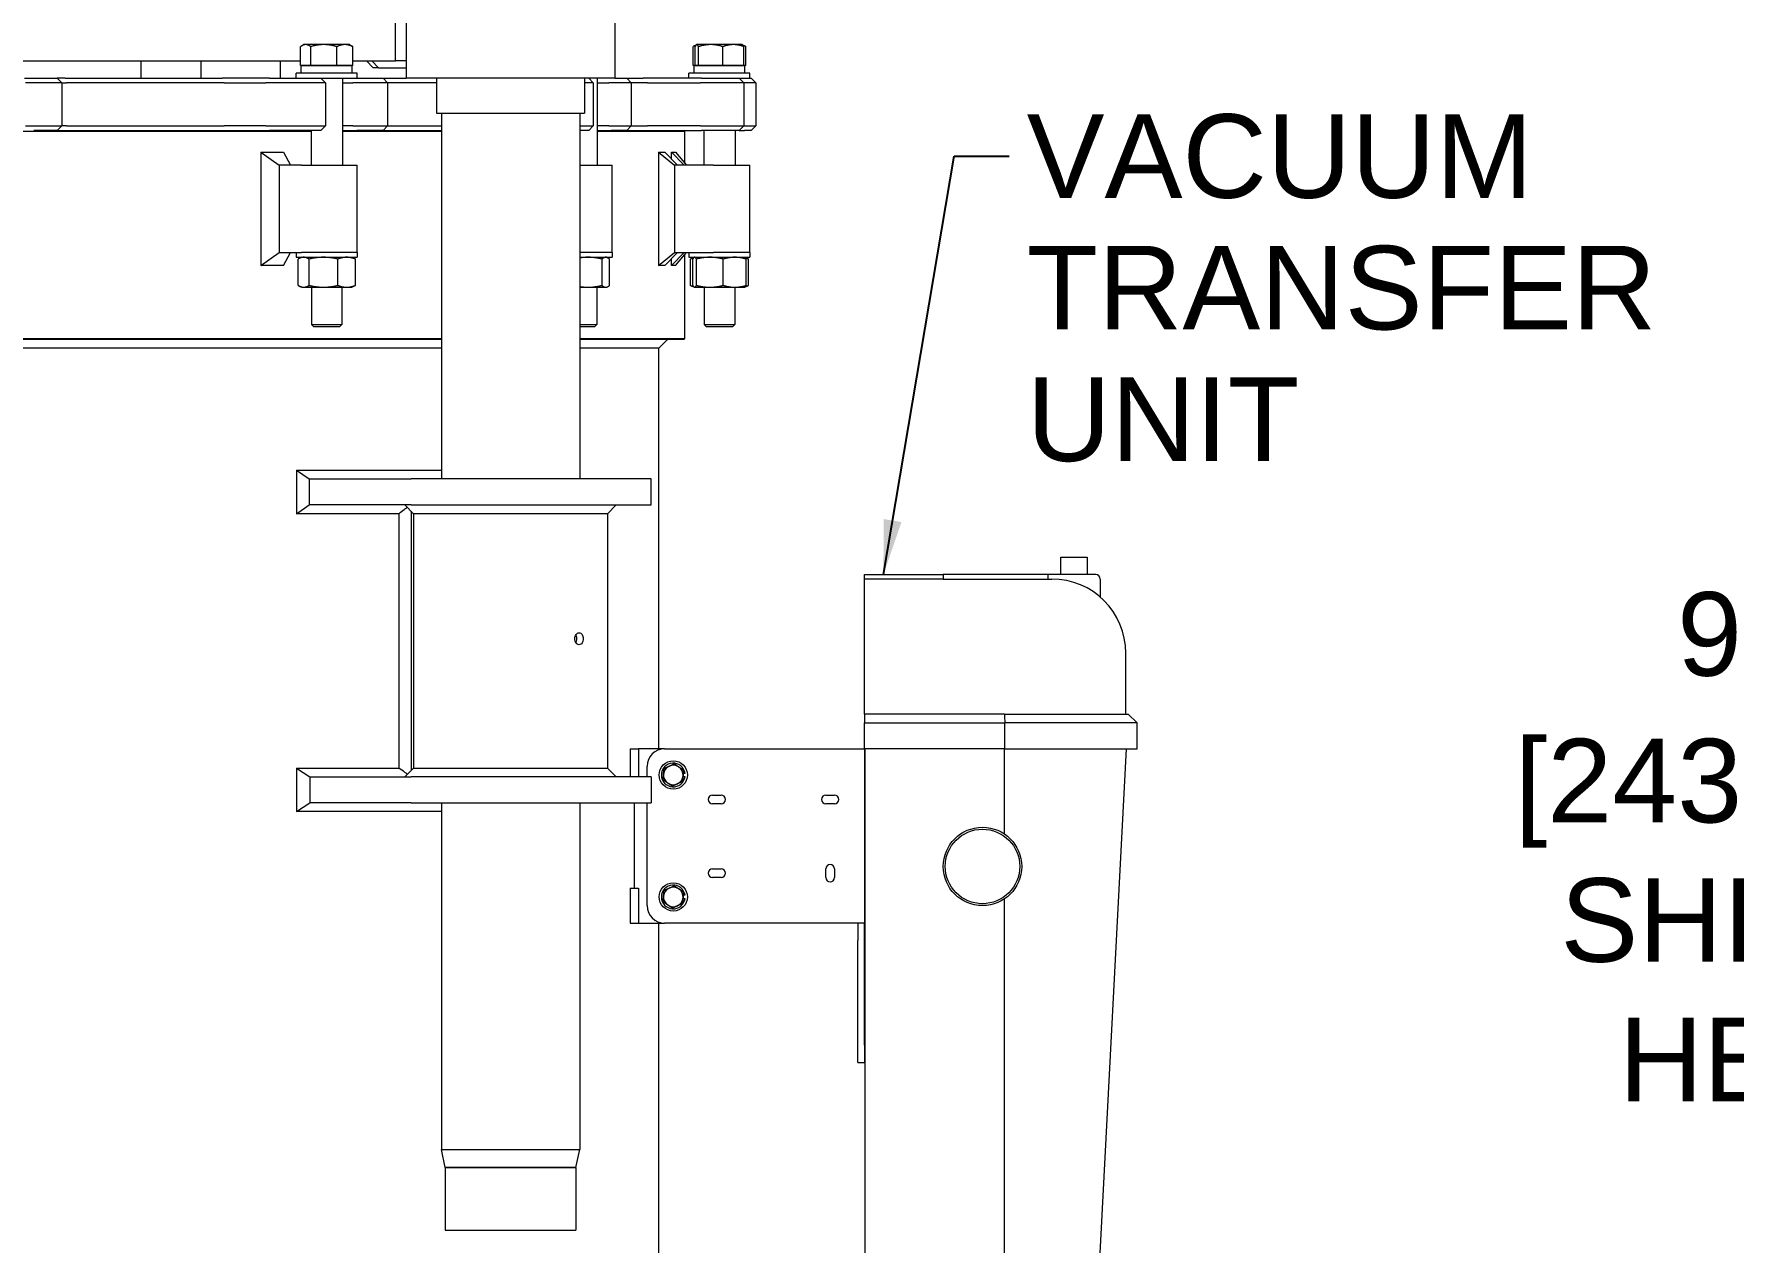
# Model space of a CAD drawing. Header units: inches. Extents: x 20 to 536, y 8 to 344.
# Drawn here: x 401.23 to 449.98, y 114.57 to 149.24 of the extents above; entities that cross this region are included whole.
import ezdxf

# ---------------------------------------------------------------- set-up
doc = ezdxf.new("R2010")
doc.units = ezdxf.units.IN
doc.header["$LTSCALE"] = 16
doc.header["$MEASUREMENT"] = 0
for name, color, linetype, lineweight in [('Dimension (ANSI)', 7, 'Continuous', 25), ('Symbol (ANSI)', 7, 'Continuous', 25), ('Visible (ANSI)', 7, 'Continuous', 50)]:
    doc.layers.add(name, color=color, linetype=linetype, lineweight=lineweight)
doc.styles.add('MEMCOR Medium', font='arial.ttf')
doc.dimstyles.new('Default (ANSI)', dxfattribs={"dimscale": 16, "dimtxt": 0.15, "dimasz": 0.098425, "dimexe": 0.125, "dimexo": 0.0625, "dimgap": 0.031496, "dimtad": 0, "dimtih": 1, "dimtoh": 1, "dimdec": 4, "dimrnd": 1e-08, "dimzin": 3, "dimdsep": 46, "dimlunit": 5, "dimtxsty": 'MEMCOR Medium', "dimcen": 0.09, "dimdle": 0.393701, "dimclrd": 256, "dimclre": 256, "dimclrt": 256, "dimadec": 0, "dimazin": 1, "dimtfac": 0.8, "dimtofl": 0, "dimtmove": 0, "dimatfit": 3, "dimfxl": 1, "dimfrac": 1, "dimtolj": 1, "dimtzin": 4, "dimlwd": -1, "dimlwe": -1, "dimarcsym": 0})
doc.dimstyles.new('Default (ANSI)$7', dxfattribs={"dimscale": 16, "dimtxt": 0.15, "dimasz": 0.098425, "dimexe": 0.125, "dimexo": 0.0625, "dimgap": 0.031496, "dimtad": 0, "dimtih": 1, "dimtoh": 1, "dimdec": 4, "dimrnd": 1e-08, "dimzin": 3, "dimdsep": 46, "dimlunit": 5, "dimtxsty": 'MEMCOR Medium', "dimcen": 0.09, "dimdle": 0.393701, "dimclrd": 256, "dimclre": 256, "dimclrt": 256, "dimadec": 0, "dimazin": 1, "dimtfac": 0.8, "dimtofl": 0, "dimtmove": 0, "dimatfit": 3, "dimfxl": 1, "dimfrac": 1, "dimtolj": 1, "dimtzin": 4, "dimlwd": -1, "dimlwe": -1, "dimarcsym": 0})

# ---------------------------------------------------------------- blocks, each defined once
blk = doc.blocks.new('*D26')
at = {"layer": 'Defpoints', "color": 0, "transparency": 16777216}
for p in [(395.482, 156.991), (453.038, 156.991), (414.024, 61.248)]:
    blk.add_point(p, dxfattribs=at)
at = {"layer": 'Dimension (ANSI)', "transparency": 16777216}
for p, q in [((396.482, 156.991), (455.038, 156.991)), ((453.038, 155.416), (453.038, 137.754)), ((453.038, 62.823), (453.038, 121.283)), ((415.024, 61.248), (455.038, 61.248))]:
    blk.add_line(p, q, dxfattribs=at)
for points in [[(452.776, 155.416), (453.301, 155.416), (453.038, 156.991)], [(452.776, 62.823), (453.301, 62.823), (453.038, 61.248)]]:
    blk.add_solid(points, dxfattribs=at)
at = {"layer": 'Dimension (ANSI)', "transparency": 16777216, "char_height": 2.4, "attachment_point": 2, "style": 'MEMCOR Medium'}
for s, insert in [('\\A1; \\fArial|b0|i0;95{\\H0.8x;\\S3#4;} in', (453.038, 133.945)), ('\\A1;[2431.9 mm]{\\P\\fArial|b0|i0;SHIPPING\\P\\fArial|b0|i0;HEIGHT}', (453.038, 129.015))]:
    blk.add_mtext(s, dxfattribs=dict(at, insert=insert))

msp = doc.modelspace()

# ---------------------------------------------------------------- linework, layer by layer
at = {"layer": 'Visible (ANSI)', "linetype": 'Continuous', "lineweight": 18}
for p, q in [((411.90504, 152.97597), (411.90504, 147.97597)), ((417.90504, 147.97597), (417.90504, 152.97597)), ((411.60784, 148.47597), (411.60784, 152.16347)), ((408.87949, 148.3356), (408.87949, 148.881)), ((408.9745, 148.9396), (408.92045, 148.90839)), ((409.02443, 148.9396), (408.9745, 148.9396)), ((409.54487, 148.9396), (409.02443, 148.9396)), ((409.16937, 148.3356), (409.16937, 148.881)), ((410.15094, 148.9396), (409.54487, 148.9396)), ((409.92037, 148.3356), (409.92037, 148.881)), ((410.2865, 148.9396), (410.15094, 148.9396)), ((410.2865, 148.9396), (410.34055, 148.90839)), ((410.3815, 148.3356), (410.3815, 148.881)), ((420.23756, 148.93633), (420.14173, 148.881)), ((420.14173, 148.3356), (420.14173, 148.881)), ((420.19939, 148.3356), (420.19939, 148.881)), ((420.24322, 148.9396), (420.23756, 148.93633)), ((420.24883, 148.9396), (420.24322, 148.9396)), ((420.64818, 148.9396), (420.24883, 148.9396)), ((420.29826, 148.3356), (420.29826, 148.881)), ((421.29856, 148.9396), (420.64818, 148.9396)), ((420.99809, 148.3356), (420.99809, 148.881)), ((421.55522, 148.9396), (421.29856, 148.9396)), ((421.55522, 148.9396), (421.56088, 148.93633)), ((421.56088, 148.93633), (421.6567, 148.881)), ((421.59904, 148.3356), (421.59904, 148.881)), ((421.6567, 148.3356), (421.6567, 148.881)), ((400.73334, 148.47597), (408.87949, 148.47597)), ((404.29376, 148.47597), (404.29376, 147.97597)), ((406.01783, 148.47597), (406.01783, 147.97597)), ((408.30815, 147.97597), (408.30815, 148.47597)), ((409.02443, 148.3356), (408.87949, 148.3356)), ((408.901, 148.33559), (410.36, 148.33559)), ((408.901, 148.11659), (408.901, 148.33559)), ((408.9745, 148.3356), (408.9745, 148.33559)), ((409.16937, 148.3356), (409.02443, 148.3356)), ((409.54487, 148.3356), (409.16937, 148.3356)), ((409.92037, 148.3356), (409.54487, 148.3356)), ((410.15094, 148.3356), (409.92037, 148.3356)), ((410.3815, 148.3356), (410.15094, 148.3356)), ((410.2865, 148.3356), (410.2865, 148.33559)), ((410.36, 148.11659), (410.36, 148.33559)), ((410.3815, 148.47597), (411.60784, 148.47597)), ((410.96379, 148.27597), (410.77358, 148.47597)), ((410.92809, 148.47597), (411.1183, 148.27597)), ((411.1183, 148.27597), (410.96379, 148.27597)), ((411.1183, 148.27597), (411.90504, 148.27597)), ((411.90504, 148.47597), (411.60784, 148.47597)), ((420.19939, 148.3356), (420.14173, 148.3356)), ((420.16972, 148.33559), (421.62872, 148.33559)), ((420.16972, 148.11659), (420.16972, 148.33559)), ((420.24883, 148.3356), (420.19939, 148.3356)), ((420.24322, 148.3356), (420.24322, 148.33559)), ((420.29826, 148.3356), (420.24883, 148.3356)), ((420.64818, 148.3356), (420.29826, 148.3356)), ((420.99809, 148.3356), (420.64818, 148.3356)), ((421.29856, 148.3356), (420.99809, 148.3356)), ((421.59904, 148.3356), (421.29856, 148.3356)), ((421.55522, 148.3356), (421.55522, 148.33559)), ((421.6567, 148.3356), (421.59904, 148.3356)), ((421.62872, 148.11659), (421.62872, 148.33559)), ((400.9573, 147.97597), (401.22982, 147.97597)), ((401.26, 147.84597), (400.98618, 147.84597)), ((401.22982, 147.97597), (401.89785, 147.97597)), ((402.02785, 147.84597), (401.26, 147.84597)), ((402.12712, 147.97597), (401.89785, 147.97597)), ((401.89785, 147.97597), (402.02785, 147.84597)), ((402.02785, 147.84597), (402.16486, 147.84597)), ((402.02785, 147.84597), (402.02785, 146.60597)), ((402.12712, 147.97597), (406.63036, 147.97597)), ((406.69164, 147.84597), (402.16486, 147.84597)), ((407.45115, 147.97597), (406.63036, 147.97597)), ((406.69164, 147.84597), (407.34306, 147.84597)), ((407.34306, 147.84597), (407.88134, 147.84597)), ((407.98943, 147.97597), (407.45115, 147.97597)), ((409.23644, 147.84597), (407.88134, 147.84597)), ((407.98943, 147.97597), (409.16837, 147.97597)), ((410.5055, 148.11659), (408.7555, 148.11659)), ((408.7555, 147.97597), (408.7555, 148.11659)), ((409.16837, 147.97597), (409.40601, 147.97597)), ((409.47522, 147.84597), (409.23644, 147.84597)), ((409.40601, 147.97597), (409.46213, 147.97597)), ((409.46213, 147.97597), (409.59213, 147.84597)), ((409.46213, 147.97597), (410.4917, 147.97597)), ((409.59213, 147.84597), (409.47522, 147.84597)), ((409.59213, 147.84597), (409.59213, 146.60597)), ((410.078, 147.97597), (410.078, 145.47597)), ((410.078, 147.84597), (410.38147, 147.84597)), ((410.73392, 147.84597), (410.38147, 147.84597)), ((410.4917, 147.97597), (410.65874, 147.97597)), ((410.5055, 147.97597), (410.5055, 148.11659)), ((410.65874, 147.97597), (410.88618, 147.97597)), ((410.96245, 147.84597), (410.73392, 147.84597)), ((410.88618, 147.97597), (411.24575, 147.97597)), ((411.37575, 147.84597), (410.96245, 147.84597)), ((411.24575, 147.97597), (411.90504, 147.97597)), ((411.24575, 147.97597), (411.37575, 147.84597)), ((412.78004, 147.84597), (411.37575, 147.84597)), ((411.37575, 147.84597), (411.37575, 146.60597)), ((412.66504, 147.97597), (411.90504, 147.97597)), ((417.14504, 147.97597), (412.66504, 147.97597)), ((412.78004, 147.97597), (412.78004, 146.97597)), ((417.03004, 147.97597), (417.03004, 146.97597)), ((417.06736, 147.84597), (417.03004, 147.84597)), ((417.23115, 147.84597), (417.06736, 147.84597)), ((417.90504, 147.97597), (417.14504, 147.97597)), ((417.1472, 147.97597), (417.2772, 147.84597)), ((417.2772, 147.84597), (417.23115, 147.84597)), ((417.2772, 147.84597), (417.2772, 146.60597)), ((417.38967, 147.97597), (417.38967, 145.47597)), ((417.38967, 147.84597), (417.72167, 147.84597)), ((418.07219, 147.84597), (417.72167, 147.84597)), ((417.90504, 147.97597), (417.96214, 147.97597)), ((417.96214, 147.97597), (418.10989, 147.97597)), ((418.22064, 147.84597), (418.07219, 147.84597)), ((418.10989, 147.97597), (418.2387, 147.97597)), ((418.3687, 147.84597), (418.22064, 147.84597)), ((418.2387, 147.97597), (418.70615, 147.97597)), ((418.2387, 147.97597), (418.3687, 147.84597)), ((418.83056, 147.84597), (418.3687, 147.84597)), ((418.3687, 147.84597), (418.3687, 146.60597)), ((419.43193, 147.97597), (418.70615, 147.97597)), ((418.83056, 147.84597), (419.40657, 147.84597)), ((419.40657, 147.84597), (420.35682, 147.84597)), ((420.38219, 147.97597), (419.43193, 147.97597)), ((421.77422, 148.11659), (420.02422, 148.11659)), ((420.02422, 147.97597), (420.02422, 148.11659)), ((421.52459, 147.84597), (420.35682, 147.84597)), ((420.38219, 147.97597), (421.39815, 147.97597)), ((421.39815, 147.97597), (421.46171, 147.97597)), ((421.46171, 147.97597), (421.46471, 147.97597)), ((421.46471, 147.97597), (421.59471, 147.84597)), ((421.46471, 147.97597), (421.77422, 147.97597)), ((421.58846, 147.84597), (421.52459, 147.84597)), ((421.59471, 147.84597), (421.58846, 147.84597)), ((421.8838, 147.84597), (421.59471, 147.84597)), ((421.59471, 147.84597), (421.59471, 146.60597)), ((421.77422, 147.97597), (421.77422, 148.11659)), ((421.77422, 147.97597), (421.8012, 147.97597)), ((421.8012, 147.97597), (421.8121, 147.97597)), ((421.8121, 147.97597), (421.9421, 147.84597)), ((421.92957, 147.84597), (421.8838, 147.84597)), ((421.9421, 147.84597), (421.92957, 147.84597)), ((421.9421, 147.84597), (421.9421, 146.60597)), ((412.78004, 146.97597), (417.03004, 146.97597)), ((412.92004, 146.97597), (412.92004, 136.47597)), ((416.89004, 146.97597), (416.89004, 136.47597)), ((409.183, 146.44472), (400.52484, 146.44472)), ((400.98618, 146.60597), (401.26, 146.60597)), ((401.89785, 146.47597), (401.22982, 146.47597)), ((401.26, 146.60597), (402.02785, 146.60597)), ((401.89785, 146.47597), (402.02785, 146.60597)), ((401.89785, 146.47597), (406.9736, 146.47597)), ((402.16486, 146.60597), (402.02785, 146.60597)), ((402.16486, 146.60597), (406.69164, 146.60597)), ((407.34306, 146.60597), (406.69164, 146.60597)), ((406.9736, 146.47597), (407.45115, 146.47597)), ((407.88134, 146.60597), (407.34306, 146.60597)), ((407.45115, 146.47597), (407.98943, 146.47597)), ((407.88134, 146.60597), (409.23644, 146.60597)), ((409.16837, 146.47597), (407.98943, 146.47597)), ((409.40601, 146.47597), (409.16837, 146.47597)), ((409.183, 146.47597), (409.183, 145.47597)), ((409.23644, 146.60597), (409.47522, 146.60597)), ((409.46213, 146.47597), (409.40601, 146.47597)), ((409.46213, 146.47597), (409.59213, 146.60597)), ((409.47522, 146.60597), (409.59213, 146.60597)), ((410.38147, 146.60597), (410.078, 146.60597)), ((410.078, 146.47597), (410.48956, 146.47597)), ((412.92004, 146.44472), (410.078, 146.44472)), ((410.38147, 146.60597), (410.73392, 146.60597)), ((410.65874, 146.47597), (410.48956, 146.47597)), ((410.88618, 146.47597), (410.65874, 146.47597)), ((410.73392, 146.60597), (410.96245, 146.60597)), ((411.24575, 146.47597), (410.88618, 146.47597)), ((410.96245, 146.60597), (411.37575, 146.60597)), ((411.24575, 146.47597), (411.37575, 146.60597)), ((411.24575, 146.47597), (412.92004, 146.47597)), ((411.37575, 146.60597), (412.92004, 146.60597)), ((416.89004, 146.60597), (417.06736, 146.60597)), ((416.96209, 146.47597), (416.89004, 146.47597)), ((417.1251, 146.47597), (416.96209, 146.47597)), ((417.06736, 146.60597), (417.23115, 146.60597)), ((417.1472, 146.47597), (417.1251, 146.47597)), ((417.1472, 146.47597), (417.2772, 146.60597)), ((417.23115, 146.60597), (417.2772, 146.60597)), ((417.72167, 146.60597), (417.38967, 146.60597)), ((417.38967, 146.47597), (417.79389, 146.47597)), ((419.90843, 146.44472), (417.38967, 146.44472)), ((417.72167, 146.60597), (418.07219, 146.60597)), ((417.96214, 146.47597), (417.79389, 146.47597)), ((418.10989, 146.47597), (417.96214, 146.47597)), ((418.07219, 146.60597), (418.22064, 146.60597)), ((418.2387, 146.47597), (418.10989, 146.47597)), ((418.22064, 146.60597), (418.3687, 146.60597)), ((418.2387, 146.47597), (418.3687, 146.60597)), ((418.2387, 146.47597), (418.89747, 146.47597)), ((418.3687, 146.60597), (418.83056, 146.60597)), ((419.40657, 146.60597), (418.83056, 146.60597)), ((418.89747, 146.47597), (419.43193, 146.47597)), ((420.35682, 146.60597), (419.40657, 146.60597)), ((419.43193, 146.47597), (420.38219, 146.47597)), ((419.87718, 146.47597), (419.90843, 146.44472)), ((419.90843, 145.52812), (419.90843, 146.44472)), ((420.35682, 146.60597), (421.52459, 146.60597)), ((421.39815, 146.47597), (420.38219, 146.47597)), ((420.45172, 146.47597), (420.45172, 145.47597)), ((421.34672, 146.47597), (421.34672, 145.47597)), ((421.46171, 146.47597), (421.39815, 146.47597)), ((421.46471, 146.47597), (421.46171, 146.47597)), ((421.46471, 146.47597), (421.59471, 146.60597)), ((421.46471, 146.47597), (421.61393, 146.47597)), ((421.52459, 146.60597), (421.58846, 146.60597)), ((421.58846, 146.60597), (421.59471, 146.60597)), ((421.59471, 146.60597), (421.8838, 146.60597)), ((421.75564, 146.47597), (421.61393, 146.47597)), ((421.8012, 146.47597), (421.75564, 146.47597)), ((421.8121, 146.47597), (421.8012, 146.47597)), ((421.8121, 146.47597), (421.9421, 146.60597)), ((421.8838, 146.60597), (421.92957, 146.60597)), ((421.92957, 146.60597), (421.9421, 146.60597)), ((407.74057, 145.85081), (407.74057, 142.60112)), ((407.74057, 145.85081), (408.38485, 145.85081)), ((407.74057, 145.85081), (408.26949, 145.47597)), ((408.38485, 145.85081), (408.58694, 145.47597)), ((419.15355, 145.85081), (419.15355, 142.60112)), ((419.15355, 145.85081), (419.32717, 145.85081)), ((419.15355, 145.85081), (419.61021, 145.47597)), ((419.32717, 145.85081), (419.69333, 145.47597)), ((419.51938, 145.85081), (419.88842, 145.47597)), ((419.51938, 145.65404), (419.51938, 145.85081)), ((419.51938, 145.85081), (419.64121, 145.85081)), ((419.64121, 145.85081), (419.95161, 145.47597)), ((408.90296, 145.47597), (408.26949, 145.47597)), ((408.26949, 145.47597), (408.26949, 142.97597)), ((408.90296, 145.47597), (410.5055, 145.47597)), ((410.5055, 142.97597), (410.5055, 145.47597)), ((416.89004, 145.47597), (417.81717, 145.47597)), ((417.81717, 142.97597), (417.81717, 145.47597)), ((420.72851, 145.47597), (419.61021, 145.47597)), ((419.61021, 145.47597), (419.61021, 142.97597)), ((420.72851, 145.47597), (421.77422, 145.47597)), ((421.77422, 142.97597), (421.77422, 145.47597)), ((407.74057, 142.60112), (408.26949, 142.97597)), ((408.26949, 142.97597), (408.90296, 142.97597)), ((408.38485, 142.60112), (408.58694, 142.97597)), ((408.7555, 142.97597), (408.7555, 142.83534)), ((410.5055, 142.97597), (408.90296, 142.97597)), ((410.5055, 142.97597), (408.90296, 142.97597)), ((410.5055, 142.97597), (410.5055, 142.83534)), ((417.81717, 142.97597), (416.89004, 142.97597)), ((417.81717, 142.97597), (416.89004, 142.97597)), ((417.81717, 142.97597), (417.81717, 142.83534)), ((419.15355, 142.60112), (419.61021, 142.97597)), ((419.32717, 142.60112), (419.69333, 142.97597)), ((419.51938, 142.60112), (419.88842, 142.97597)), ((419.61021, 142.97597), (420.72851, 142.97597)), ((419.64121, 142.60112), (419.95161, 142.97597)), ((419.90843, 140.50722), (419.90843, 142.92382)), ((420.02422, 142.97597), (420.02422, 142.83534)), ((421.77422, 142.97597), (420.72851, 142.97597)), ((421.77422, 142.97597), (420.72851, 142.97597)), ((421.77422, 142.97597), (421.77422, 142.83534)), ((408.38485, 142.60112), (407.74057, 142.60112)), ((408.7555, 142.83534), (410.5055, 142.83534)), ((408.80737, 142.02821), (408.80737, 142.78348)), ((408.9115, 142.83534), (408.85226, 142.80772)), ((409.12509, 142.02821), (409.12509, 142.78348)), ((409.94821, 142.02821), (409.94821, 142.78348)), ((410.3495, 142.83534), (410.40874, 142.80772)), ((410.45362, 142.02821), (410.45362, 142.78348)), ((416.89004, 142.83534), (417.81717, 142.83534)), ((417.52923, 142.02821), (417.52923, 142.78348)), ((417.66117, 142.83534), (417.68653, 142.82352)), ((417.74411, 142.02821), (417.74411, 142.78348)), ((419.32717, 142.60112), (419.15355, 142.60112)), ((419.51938, 142.60112), (419.51938, 142.79789)), ((419.64121, 142.60112), (419.51938, 142.60112)), ((420.02422, 142.83534), (421.77422, 142.83534)), ((420.17401, 142.83245), (420.06899, 142.78348)), ((420.06899, 142.02821), (420.06899, 142.78348)), ((420.13218, 142.02821), (420.13218, 142.78348)), ((420.18022, 142.83534), (420.17401, 142.83245)), ((420.24055, 142.02821), (420.24055, 142.78348)), ((421.00758, 142.02821), (421.00758, 142.78348)), ((421.61822, 142.83534), (421.62442, 142.83245)), ((421.62442, 142.83245), (421.72945, 142.78348)), ((421.66625, 142.02821), (421.66625, 142.78348)), ((421.72945, 142.02821), (421.72945, 142.78348)), ((408.9115, 141.97634), (408.85226, 142.00397)), ((408.9115, 141.97634), (408.96623, 141.97634)), ((408.96623, 141.97634), (409.53665, 141.97634)), ((409.193, 141.97634), (409.193, 140.90171)), ((409.53665, 141.97634), (410.20092, 141.97634)), ((410.068, 141.97634), (410.068, 140.90171)), ((410.20092, 141.97634), (410.3495, 141.97634)), ((410.3495, 141.97634), (410.40874, 142.00397)), ((416.89004, 141.97634), (417.12826, 141.97634)), ((417.12826, 141.97634), (417.63667, 141.97634)), ((417.37967, 141.97634), (417.37967, 140.90171)), ((417.63667, 141.97634), (417.66117, 141.97634)), ((417.66117, 141.97634), (417.68653, 141.98817)), ((420.17401, 141.97924), (420.06899, 142.02821)), ((420.18022, 141.97634), (420.17401, 141.97924)), ((420.18022, 141.97634), (420.18637, 141.97634)), ((420.18637, 141.97634), (420.62407, 141.97634)), ((420.46172, 141.97634), (420.46172, 140.90171)), ((420.62407, 141.97634), (421.33692, 141.97634)), ((421.33672, 141.97634), (421.33672, 140.90171)), ((421.33692, 141.97634), (421.61822, 141.97634)), ((421.61822, 141.97634), (421.62442, 141.97924)), ((421.62442, 141.97924), (421.72945, 142.02821)), ((409.193, 140.90171), (410.068, 140.90171)), ((409.26116, 140.83559), (409.193, 140.90171)), ((409.99984, 140.83559), (410.068, 140.90171)), ((416.89004, 140.90171), (417.37967, 140.90171)), ((417.31151, 140.83559), (417.37967, 140.90171)), ((420.46172, 140.90171), (421.33672, 140.90171)), ((420.52988, 140.83559), (420.46172, 140.90171)), ((421.26855, 140.83559), (421.33672, 140.90171)), ((369.906, 140.50722), (412.92004, 140.50722)), ((412.92004, 140.47597), (369.93728, 140.47597)), ((409.99984, 140.83559), (409.26116, 140.83559)), ((417.31151, 140.83559), (416.89004, 140.83559)), ((416.89004, 140.50722), (419.90843, 140.50722)), ((419.87718, 140.47597), (416.89004, 140.47597)), ((419.15692, 140.22597), (419.40692, 140.47597)), ((419.87718, 140.47597), (419.90843, 140.50722)), ((421.26855, 140.83559), (420.52988, 140.83559)), ((412.92004, 140.22597), (394.90721, 140.22597)), ((419.15692, 140.22597), (416.89004, 140.22597)), ((419.15692, 128.72597), (419.15692, 140.22597)), ((408.75901, 136.72563), (408.75901, 135.4763)), ((408.75901, 136.72563), (409.12733, 136.47597)), ((408.75901, 136.72563), (412.92004, 136.72563)), ((409.12733, 136.47597), (412.0554, 136.47597)), ((409.12733, 136.47597), (409.12733, 135.72597)), ((418.93504, 136.47597), (412.0554, 136.47597)), ((418.93504, 135.72597), (418.93504, 136.47597)), ((408.75901, 135.4763), (409.12733, 135.72597)), ((412.0554, 135.72597), (409.12733, 135.72597)), ((412.12354, 135.47597), (411.87354, 135.72597)), ((412.05343, 135.54608), (412.05343, 128.10586)), ((412.0554, 135.72597), (418.93504, 135.72597)), ((417.68654, 135.47597), (417.93654, 135.72597)), ((411.69716, 135.4763), (408.75901, 135.4763)), ((411.69716, 135.4763), (411.69716, 128.1753)), ((412.12354, 135.47597), (412.12354, 128.17597)), ((417.68654, 135.47597), (412.12354, 135.47597)), ((417.68654, 135.47597), (417.68654, 128.17597)), ((430.69646, 133.72597), (430.69646, 134.22597)), ((430.69646, 134.22597), (431.44646, 134.22597)), ((431.44646, 134.22597), (431.44646, 133.72597)), ((425.05783, 133.72597), (427.31627, 133.72597)), ((425.05783, 133.60097), (425.05783, 133.72597)), ((425.05783, 131.47597), (425.05783, 133.60097)), ((426.17263, 133.60097), (425.05783, 133.60097)), ((430.32146, 133.72597), (427.31627, 133.72597)), ((427.31627, 133.72597), (427.31627, 133.59828)), ((430.32146, 133.72597), (430.32146, 133.59709)), ((431.69646, 133.72597), (430.32146, 133.72597)), ((430.32146, 133.60097), (430.43409, 133.60097)), ((431.82146, 133.60097), (431.82146, 133.08557)), ((425.05783, 129.72597), (425.05783, 131.47597)), ((432.55909, 129.72597), (432.55909, 131.47597)), ((425.05783, 129.72597), (425.05783, 129.47597)), ((429.07423, 129.72597), (425.05783, 129.72597)), ((429.07423, 129.72597), (432.63049, 129.72597)), ((432.63049, 129.72597), (432.88049, 129.47597)), ((425.05783, 128.72597), (425.05783, 129.47597)), ((425.05783, 129.47597), (429.08622, 129.47597)), ((429.08622, 128.72597), (429.08622, 129.47597)), ((432.88049, 129.47597), (429.08622, 129.47597)), ((432.88049, 128.72597), (432.88049, 129.47597)), ((418.33862, 128.72597), (418.57372, 128.72597)), ((418.33862, 128.72597), (418.33862, 127.92597)), ((419.32438, 128.72597), (418.57372, 128.72597)), ((418.57372, 128.72597), (418.57372, 127.92597)), ((419.32438, 128.72597), (424.68283, 128.72597)), ((424.68283, 128.72597), (425.05783, 128.72597)), ((425.05783, 128.72597), (425.05783, 123.72597)), ((429.08622, 128.72597), (425.05783, 128.72597)), ((425.07146, 128.72597), (425.07146, 110.22597)), ((429.07146, 128.72597), (429.07146, 126.28638)), ((429.08622, 128.72597), (432.88049, 128.72597)), ((432.57146, 128.72597), (431.59639, 110.19969)), ((418.82438, 127.92597), (418.82438, 128.22597)), ((408.75929, 128.1753), (408.75929, 126.92664)), ((408.75929, 128.1753), (411.69716, 128.1753)), ((408.75929, 128.1753), (409.145, 127.92597)), ((409.145, 127.92597), (412.0554, 127.92597)), ((409.145, 127.92597), (409.145, 127.17597)), ((412.12354, 128.17597), (411.87354, 127.92597)), ((418.93504, 127.92597), (412.0554, 127.92597)), ((412.12354, 128.17597), (417.68654, 128.17597)), ((417.68654, 128.17597), (417.93654, 127.92597)), ((418.93504, 127.92597), (418.93504, 127.17597)), ((419.85247, 127.92897), (419.91112, 127.92897)), ((419.91112, 128.02297), (419.86019, 128.02297)), ((420.69938, 127.40097), (420.94938, 127.40097)), ((423.94938, 127.40097), (424.19938, 127.40097)), ((408.75929, 126.92664), (409.145, 127.17597)), ((412.92004, 126.92664), (408.75929, 126.92664)), ((412.0554, 127.17597), (409.145, 127.17597)), ((412.0554, 127.17597), (418.93504, 127.17597)), ((412.92004, 127.17597), (412.92004, 117.22597)), ((416.89004, 127.17597), (416.89004, 117.22597)), ((418.44938, 127.17597), (418.44938, 124.72597)), ((418.82438, 124.22597), (418.82438, 127.17597)), ((420.94938, 127.15097), (420.69938, 127.15097)), ((424.19938, 127.15097), (423.94938, 127.15097)), ((420.69938, 125.28097), (420.94938, 125.28097)), ((420.94938, 125.03097), (420.69938, 125.03097)), ((423.94938, 125.03097), (423.94938, 125.28097)), ((424.19938, 125.28097), (424.19938, 125.03097)), ((418.33862, 124.72597), (418.57372, 124.72597)), ((418.33862, 124.72597), (418.33862, 123.72597)), ((418.57372, 124.72597), (418.57372, 123.72597)), ((419.85247, 124.42897), (419.91112, 124.42897)), ((419.91112, 124.52297), (419.86019, 124.52297)), ((429.07146, 124.41555), (429.07146, 110.20629)), ((418.33862, 123.72597), (418.57372, 123.72597)), ((418.57372, 123.72597), (419.32438, 123.72597)), ((419.15692, 105.72597), (419.15692, 123.72597)), ((424.68283, 123.72597), (419.32438, 123.72597)), ((425.05783, 123.72597), (424.68283, 123.72597)), ((424.87033, 123.72597), (424.87033, 123.22597)), ((425.05783, 123.22597), (425.05783, 123.72597)), ((424.87033, 120.22597), (424.87033, 123.22597)), ((425.05783, 120.22597), (425.05783, 123.22597)), ((424.87033, 119.72597), (424.87033, 120.22597)), ((425.05783, 120.22597), (425.05783, 119.72597)), ((424.87033, 119.72597), (425.05783, 119.72597)), ((412.92004, 117.22597), (416.89004, 117.22597)), ((412.92004, 117.22597), (416.89004, 117.22597)), ((413.03004, 116.70597), (412.92004, 117.22597)), ((416.78004, 116.70597), (416.89004, 117.22597)), ((413.03004, 116.70597), (416.78004, 116.70597)), ((413.03004, 116.70597), (413.03004, 114.91597)), ((416.78004, 116.70597), (413.03004, 116.70597)), ((416.78004, 116.70597), (416.78004, 114.91597)), ((413.03004, 114.91597), (416.78004, 114.91597))]:
    msp.add_line(p, q, dxfattribs=at)
for centre, radius in [((419.57438, 127.97597), 0.406), ((428.44646, 125.35097), 1.125), ((428.44646, 125.35097), 1.06949), ((419.57438, 124.47597), 0.406)]:
    msp.add_circle(centre, radius, dxfattribs=at)
for centre, radius, start, end in [((430.43409, 131.47597), 2.125, 0, 90), ((431.69646, 133.60097), 0.125, 0, 90), ((419.32438, 128.22597), 0.5, 90, 180), ((419.57438, 127.97597), 0.34, 7.945743, 352.054257), ((419.57438, 127.97597), 0.281, 115.308642, 175.308642), ((419.57438, 127.97597), 0.281, 55.308642, 115.308642), ((419.57438, 127.97597), 0.281, 175.308642, 235.308642), ((419.57438, 127.97597), 0.281, 235.308642, 295.308642), ((419.57438, 127.97597), 0.281, 295.308642, 355.308642), ((419.57438, 127.97597), 0.281, 355.308642, 55.308642), ((420.69938, 127.27597), 0.125, 90, 270), ((420.94938, 127.27597), 0.125, 270, 90), ((423.94938, 127.27597), 0.125, 90, 270), ((424.19938, 127.27597), 0.125, 270, 90), ((424.07438, 125.28097), 0.125, 0, 180), ((419.57438, 124.47597), 0.34, 7.945743, 352.054257), ((420.69938, 125.15597), 0.125, 90, 270), ((420.94938, 125.15597), 0.125, 270, 90), ((424.07438, 125.03097), 0.125, 180, 0), ((419.57438, 124.47597), 0.281, 175.308642, 235.308642), ((419.57438, 124.47597), 0.281, 115.308642, 175.308642), ((419.57438, 124.47597), 0.281, 55.308642, 115.308642), ((419.57438, 124.47597), 0.281, 295.308642, 355.308642), ((419.57438, 124.47597), 0.281, 355.308642, 55.308642), ((419.32438, 124.22597), 0.5, 180, 270), ((419.57438, 124.47597), 0.281, 235.308642, 295.308642)]:
    msp.add_arc(centre, radius, start, end, dxfattribs=at)
msp.add_ellipse((426.17263, 131.47597), major_axis=(22.76606, 0), ratio=0.09334071, start_param=1.52054065, end_param=1.57079633, dxfattribs=at)
for points, weights in [([(409.02443, 148.9396), (408.95717, 148.9396), (408.87949, 148.881)], [1, 1.0379548493, 1]), ([(409.16937, 148.881), (409.0917, 148.9396), (409.02443, 148.9396)], [1, 1.0379548493, 1]), ([(409.54487, 148.9396), (409.3706, 148.9396), (409.16937, 148.881)], [1, 1.0379548493, 1]), ([(409.92037, 148.881), (409.71914, 148.9396), (409.54487, 148.9396)], [1, 1.0379548493, 1]), ([(410.15094, 148.9396), (410.04393, 148.9396), (409.92037, 148.881)], [1, 1.0379548493, 1]), ([(410.3815, 148.881), (410.25794, 148.9396), (410.15094, 148.9396)], [1, 1.0379548493, 1]), ([(410.34055, 148.90839), (410.36036, 148.89695), (410.3815, 148.881)], [1.01477953359, 1.01005189042, 1]), ([(420.21976, 148.91837), (420.18249, 148.90454), (420.14173, 148.881)], [1.01810318657, 1.01490424563, 1]), ([(420.24883, 148.9396), (420.22588, 148.9396), (420.19939, 148.881)], [1, 1.0379548493, 1]), ([(420.29826, 148.881), (420.27177, 148.9396), (420.24883, 148.9396)], [1, 1.0379548493, 1]), ([(420.64818, 148.9396), (420.48578, 148.9396), (420.29826, 148.881)], [1, 1.0379548493, 1]), ([(420.99809, 148.881), (420.81057, 148.9396), (420.64818, 148.9396)], [1, 1.0379548493, 1]), ([(421.29856, 148.9396), (421.15911, 148.9396), (420.99809, 148.881)], [1, 1.0379548493, 1]), ([(421.59904, 148.881), (421.43801, 148.9396), (421.29856, 148.9396)], [1, 1.0379548493, 1]), ([(421.56088, 148.93633), (421.57867, 148.92606), (421.59904, 148.881)], [1.01375847525, 1.02892942038, 1]), ([(421.6567, 148.881), (421.61594, 148.90454), (421.57867, 148.91837)], [1, 1.01490424563, 1.01810318657]), ([(408.96623, 142.83534), (408.8925, 142.83534), (408.80737, 142.78348)], [1, 1.0379548493, 1]), ([(409.12509, 142.78348), (409.03995, 142.83534), (408.96623, 142.83534)], [1, 1.0379548493, 1]), ([(409.53665, 142.83534), (409.34564, 142.83534), (409.12509, 142.78348)], [1, 1.0379548493, 1]), ([(409.94821, 142.78348), (409.72766, 142.83534), (409.53665, 142.83534)], [1, 1.0379548493, 1]), ([(410.20092, 142.83534), (410.08364, 142.83534), (409.94821, 142.78348)], [1, 1.0379548493, 1]), ([(410.45362, 142.78348), (410.3182, 142.83534), (410.20092, 142.83534)], [1, 1.0379548493, 1]), ([(410.40874, 142.80772), (410.43046, 142.79759), (410.45362, 142.78348)], [1.01477953359, 1.01005189042, 1]), ([(417.12826, 142.83534), (417.01246, 142.83534), (416.89004, 142.81617)], [1, 1.02328410321, 1.01800008023]), ([(417.52923, 142.78348), (417.31435, 142.83534), (417.12826, 142.83534)], [1, 1.0379548493, 1]), ([(417.63667, 142.83534), (417.58681, 142.83534), (417.52923, 142.78348)], [1, 1.0379548493, 1]), ([(417.74411, 142.78348), (417.68653, 142.83534), (417.63667, 142.83534)], [1, 1.0379548493, 1]), ([(420.15451, 142.81655), (420.11366, 142.80431), (420.06899, 142.78348)], [1.01810318657, 1.01490424563, 1]), ([(420.18637, 142.83534), (420.16122, 142.83534), (420.13218, 142.78348)], [1, 1.0379548493, 1]), ([(420.24055, 142.78348), (420.21151, 142.83534), (420.18637, 142.83534)], [1, 1.0379548493, 1]), ([(420.62407, 142.83534), (420.44608, 142.83534), (420.24055, 142.78348)], [1, 1.0379548493, 1]), ([(421.00758, 142.78348), (420.80206, 142.83534), (420.62407, 142.83534)], [1, 1.0379548493, 1]), ([(421.33692, 142.83534), (421.18407, 142.83534), (421.00758, 142.78348)], [1, 1.0379548493, 1]), ([(421.66625, 142.78348), (421.48976, 142.83534), (421.33692, 142.83534)], [1, 1.0379548493, 1]), ([(421.62442, 142.83245), (421.64392, 142.82336), (421.66625, 142.78348)], [1.01375847525, 1.02892942038, 1]), ([(421.72945, 142.78348), (421.68478, 142.80431), (421.64392, 142.81655)], [1, 1.01490424563, 1.01810318657]), ([(408.80737, 142.02821), (408.8925, 141.97634), (408.96623, 141.97634)], [1, 1.0379548493, 1]), ([(408.96623, 141.97634), (409.03995, 141.97634), (409.12509, 142.02821)], [1, 1.0379548493, 1]), ([(409.12509, 142.02821), (409.34564, 141.97634), (409.53665, 141.97634)], [1, 1.0379548493, 1]), ([(409.53665, 141.97634), (409.72766, 141.97634), (409.94821, 142.02821)], [1, 1.0379548493, 1]), ([(409.94821, 142.02821), (410.08364, 141.97634), (410.20092, 141.97634)], [1, 1.0379548493, 1]), ([(410.20092, 141.97634), (410.3182, 141.97634), (410.45362, 142.02821)], [1, 1.0379548493, 1]), ([(410.45362, 142.02821), (410.43046, 142.01409), (410.40874, 142.00397)], [1, 1.01005189042, 1.01477953359]), ([(416.89004, 141.99552), (417.01246, 141.97634), (417.12826, 141.97634)], [1.01800008023, 1.02328410321, 1]), ([(417.12826, 141.97634), (417.31435, 141.97634), (417.52923, 142.02821)], [1, 1.0379548493, 1]), ([(417.52923, 142.02821), (417.58681, 141.97634), (417.63667, 141.97634)], [1, 1.0379548493, 1]), ([(417.63667, 141.97634), (417.68653, 141.97634), (417.74411, 142.02821)], [1, 1.0379548493, 1]), ([(420.06899, 142.02821), (420.11366, 142.00738), (420.15451, 141.99513)], [1, 1.01490424563, 1.01810318657]), ([(420.13218, 142.02821), (420.16122, 141.97634), (420.18637, 141.97634)], [1, 1.0379548493, 1]), ([(420.18637, 141.97634), (420.21151, 141.97634), (420.24055, 142.02821)], [1, 1.0379548493, 1]), ([(420.24055, 142.02821), (420.44608, 141.97634), (420.62407, 141.97634)], [1, 1.0379548493, 1]), ([(420.62407, 141.97634), (420.80206, 141.97634), (421.00758, 142.02821)], [1, 1.0379548493, 1]), ([(421.00758, 142.02821), (421.18407, 141.97634), (421.33692, 141.97634)], [1, 1.0379548493, 1]), ([(421.33692, 141.97634), (421.48976, 141.97634), (421.66625, 142.02821)], [1, 1.0379548493, 1]), ([(421.66625, 142.02821), (421.64392, 141.98833), (421.62442, 141.97924)], [1, 1.02892942038, 1.01375847525]), ([(421.64392, 141.99513), (421.68478, 142.00738), (421.72945, 142.02821)], [1.01810318657, 1.01490424563, 1]), ([(419.30759, 128.16064), (419.38619, 128.19781), (419.45426, 128.23)], [1, 1.0379548493, 1]), ([(419.45426, 128.23), (419.52233, 128.26218), (419.60092, 128.29935)], [1, 1.0379548493, 1]), ([(419.60092, 128.29935), (419.67241, 128.24987), (419.73432, 128.20701)], [1, 1.0379548493, 1]), ([(419.28106, 127.83726), (419.28817, 127.92391), (419.29433, 127.99895)], [1, 1.0379548493, 1]), ([(419.41445, 127.74492), (419.35254, 127.78777), (419.28106, 127.83726)], [1, 1.0379548493, 1]), ([(419.29433, 127.99895), (419.30048, 128.07399), (419.30759, 128.16064)], [1, 1.0379548493, 1]), ([(419.54785, 127.65258), (419.47636, 127.70207), (419.41445, 127.74492)], [1, 1.0379548493, 1]), ([(419.84117, 127.79129), (419.76258, 127.75413), (419.69451, 127.72194)], [1, 1.0379548493, 1]), ([(419.73432, 128.20701), (419.79623, 128.16416), (419.86771, 128.11468)], [1, 1.0379548493, 1]), ([(419.85444, 127.95298), (419.84828, 127.87794), (419.84117, 127.79129)], [1, 1.0379548493, 1]), ([(419.86771, 128.11468), (419.8606, 128.02803), (419.85444, 127.95298)], [1, 1.0379548493, 1]), ([(419.69451, 127.72194), (419.62644, 127.68975), (419.54785, 127.65258)], [1, 1.0379548493, 1]), ([(419.28106, 124.33726), (419.28817, 124.42391), (419.29433, 124.49895)], [1, 1.0379548493, 1]), ([(419.41445, 124.24492), (419.35254, 124.28777), (419.28106, 124.33726)], [1, 1.0379548493, 1]), ([(419.29433, 124.49895), (419.30048, 124.57399), (419.30759, 124.66064)], [1, 1.0379548493, 1]), ([(419.30759, 124.66064), (419.38619, 124.69781), (419.45426, 124.73)], [1, 1.0379548493, 1]), ([(419.45426, 124.73), (419.52233, 124.76218), (419.60092, 124.79935)], [1, 1.0379548493, 1]), ([(419.60092, 124.79935), (419.67241, 124.74987), (419.73432, 124.70701)], [1, 1.0379548493, 1]), ([(419.73432, 124.70701), (419.79623, 124.66416), (419.86771, 124.61468)], [1, 1.0379548493, 1]), ([(419.85444, 124.45298), (419.84828, 124.37794), (419.84117, 124.29129)], [1, 1.0379548493, 1]), ([(419.86771, 124.61468), (419.8606, 124.52803), (419.85444, 124.45298)], [1, 1.0379548493, 1]), ([(419.54785, 124.15258), (419.47636, 124.20207), (419.41445, 124.24492)], [1, 1.0379548493, 1]), ([(419.69451, 124.22194), (419.62644, 124.18975), (419.54785, 124.15258)], [1, 1.0379548493, 1]), ([(419.84117, 124.29129), (419.76258, 124.25413), (419.69451, 124.22194)], [1, 1.0379548493, 1])]:
    msp.add_rational_spline(points, weights, degree=2, dxfattribs=at)
for points, knots in [([(411.69716, 135.4763), (411.74849, 135.51611), (411.79977, 135.55599), (411.87959, 135.61819), (411.90816, 135.64048), (411.93672, 135.66279)], [-1.009700029, -1.009700029, -1.009700029, -1.009700029, -0.51472068, -0.51472068, -0.238584329, -0.238584329, -0.238584329, -0.238584329]), ([(427.31627, 133.59828), (427.39925, 133.59771), (427.48242, 133.5971), (427.86354, 133.59444), (428.16097, 133.59281), (428.4473, 133.59281), (428.56165, 133.59281), (428.68072, 133.59305), (428.80169, 133.59357)], [26.21351707, 26.21351707, 26.21351707, 26.21351707, 26.82481077, 26.82481077, 29.01623735, 29.01623735, 29.01623735, 29.89141775, 29.89141775, 29.89141775, 29.89141775]), ([(428.80169, 133.59357), (428.85901, 133.59388), (428.91606, 133.59423), (429.01612, 133.59517), (429.05893, 133.59565), (429.10107, 133.59615)], [-55.156151495, -55.156151495, -55.156151495, -55.156151495, -54.707595075, -54.707595075, -54.363708145, -54.363708145, -54.363708145, -54.363708145]), ([(429.10107, 133.59615), (429.14428, 133.59669), (429.18718, 133.59706), (429.5144, 133.5993), (429.76576, 133.59763), (430.04134, 133.59456), (430.12906, 133.59324), (430.23316, 133.59274), (430.2656, 133.59287), (430.30459, 133.59417), (430.31572, 133.59504), (430.3209, 133.59645), (430.32146, 133.59677), (430.32146, 133.59709)], [-37.91485844, -37.91485844, -37.91485844, -37.91485844, -37.67467699, -37.67467699, -36.0649355, -36.0649355, -35.34504835, -35.34504835, -34.96866261, -34.96866261, -34.69955254, -34.69955254, -34.6240499, -34.6240499, -34.6240499, -34.6240499]), ([(416.87186, 131.71409), (416.85659, 131.71409), (416.84012, 131.71841), (416.80947, 131.73595), (416.7953, 131.74918), (416.77278, 131.77969), (416.76293, 131.79901), (416.74981, 131.84136), (416.74657, 131.86438), (416.74657, 131.90755), (416.74981, 131.93058), (416.76293, 131.97292), (416.77278, 131.99224), (416.7953, 132.02276), (416.80947, 132.03598), (416.84012, 132.05353), (416.85659, 132.05784), (416.87186, 132.05784)], [0.65796896, 0.65796896, 0.65796896, 0.65796896, 0.82246116, 0.82246116, 0.98695335, 0.98695335, 1.15144563, 1.15144563, 1.31593791, 1.31593791, 1.48043019, 1.48043019, 1.64492247, 1.64492247, 1.80941467, 1.80941467, 1.97390687, 1.97390687, 1.97390687, 1.97390687]), ([(416.80682, 131.88597), (416.80682, 131.90756), (416.80398, 131.93058), (416.79335, 131.96932), (416.78647, 131.98561), (416.7784, 131.99936)], [0, 0, 0, 0, 0.164501983, 0.164501983, 0.300979668, 0.300979668, 0.300979668, 0.300979668]), ([(416.7784, 131.77257), (416.78647, 131.78633), (416.79335, 131.80262), (416.80398, 131.84136), (416.80682, 131.86438), (416.80682, 131.88597)], [2.331051093, 2.331051093, 2.331051093, 2.331051093, 2.467528779, 2.467528779, 2.632030761, 2.632030761, 2.632030761, 2.632030761]), ([(416.87186, 132.05784), (416.88712, 132.05784), (416.90321, 132.05353), (416.93244, 132.03598), (416.9456, 132.02276), (416.96623, 131.99224), (416.97508, 131.97292), (416.98678, 131.93058), (416.98963, 131.90755), (416.98963, 131.88597), (416.98963, 131.86438), (416.98678, 131.84136), (416.97508, 131.79901), (416.96623, 131.77969), (416.9456, 131.74918), (416.93244, 131.73595), (416.90321, 131.71841), (416.88712, 131.71409), (416.87186, 131.71409)], [1.97390687, 1.97390687, 1.97390687, 1.97390687, 2.13839907, 2.13839907, 2.30289127, 2.30289127, 2.46738355, 2.46738355, 2.63187583, 2.63187583, 2.63187583, 2.79636811, 2.79636811, 2.96086039, 2.96086039, 3.12535259, 3.12535259, 3.28984478, 3.28984478, 3.28984478, 3.28984478]), ([(411.94749, 127.99991), (411.92337, 128.01687), (411.89925, 128.03382), (411.81585, 128.09234), (411.75653, 128.13386), (411.69716, 128.1753)], [-0.77635437, -0.77635437, -0.77635437, -0.77635437, -0.551718606, -0.551718606, 0, 0, 0, 0])]:
    msp.add_open_spline(points, degree=3, knots=knots, dxfattribs=at)
msp.add_open_spline([(429.07423, 129.72597), (429.07816, 129.64267), (429.08216, 129.55927), (429.08622, 129.47597)], degree=3, dxfattribs=at)

# ---------------------------------------------------------------- texts
at = {"layer": 'Symbol (ANSI)', "insert": (429.71337, 146.94123), "char_height": 2.4000001, "width": 18.0750013, "attachment_point": 1, "line_spacing_factor": 0.944221, "style": 'MEMCOR Medium'}
msp.add_mtext('\\fArial|b0|i0;VACUUM\\P\\fArial|b0|i0;TRANSFER\\P\\fArial|b0|i0;UNIT', dxfattribs=at)

# ---------------------------------------------------------------- dimensions: what is measured, and where the dimension line sits
at = {"layer": 'Dimension (ANSI)'}
dim = msp.add_linear_dim(base=(453.03806, 156.99097), p1=(414.02373, 61.24797), p2=(395.48221, 156.99097), angle=90, text=' \\fArial|b0|i0;<> in\\X[2431.9 mm]{\\P\\fArial|b0|i0;SHIPPING\\P\\fArial|b0|i0;HEIGHT}', dimstyle='Default (ANSI)', override={"dimgap": 0.031496, "dimdec": 4, "dimpost": '', "dimtol": 0, "dimlim": 0, "dimtp": 0, "dimtm": 0, "dimtdec": 2, "dimatfit": 1, "dimtvp": -0.375}, dxfattribs=at)
dim.commit()
dim.dimension.update_dxf_attribs({"geometry": '*D26', "text_midpoint": (453.03806, 129.51869), "dimtype": 160})

# ---------------------------------------------------------------- leaders
at = {"layer": 'Symbol (ANSI)', "annotation_type": 0, "has_hookline": 1, "hookline_direction": 0, "text_width": 17.94761}
msp.add_leader([(425.60375, 133.72597), (427.63463, 145.74123), (429.20944, 145.74123)], dimstyle='Default (ANSI)$7', override={"dimtad": 0}, dxfattribs=at)

doc.saveas('drawing.dxf')
